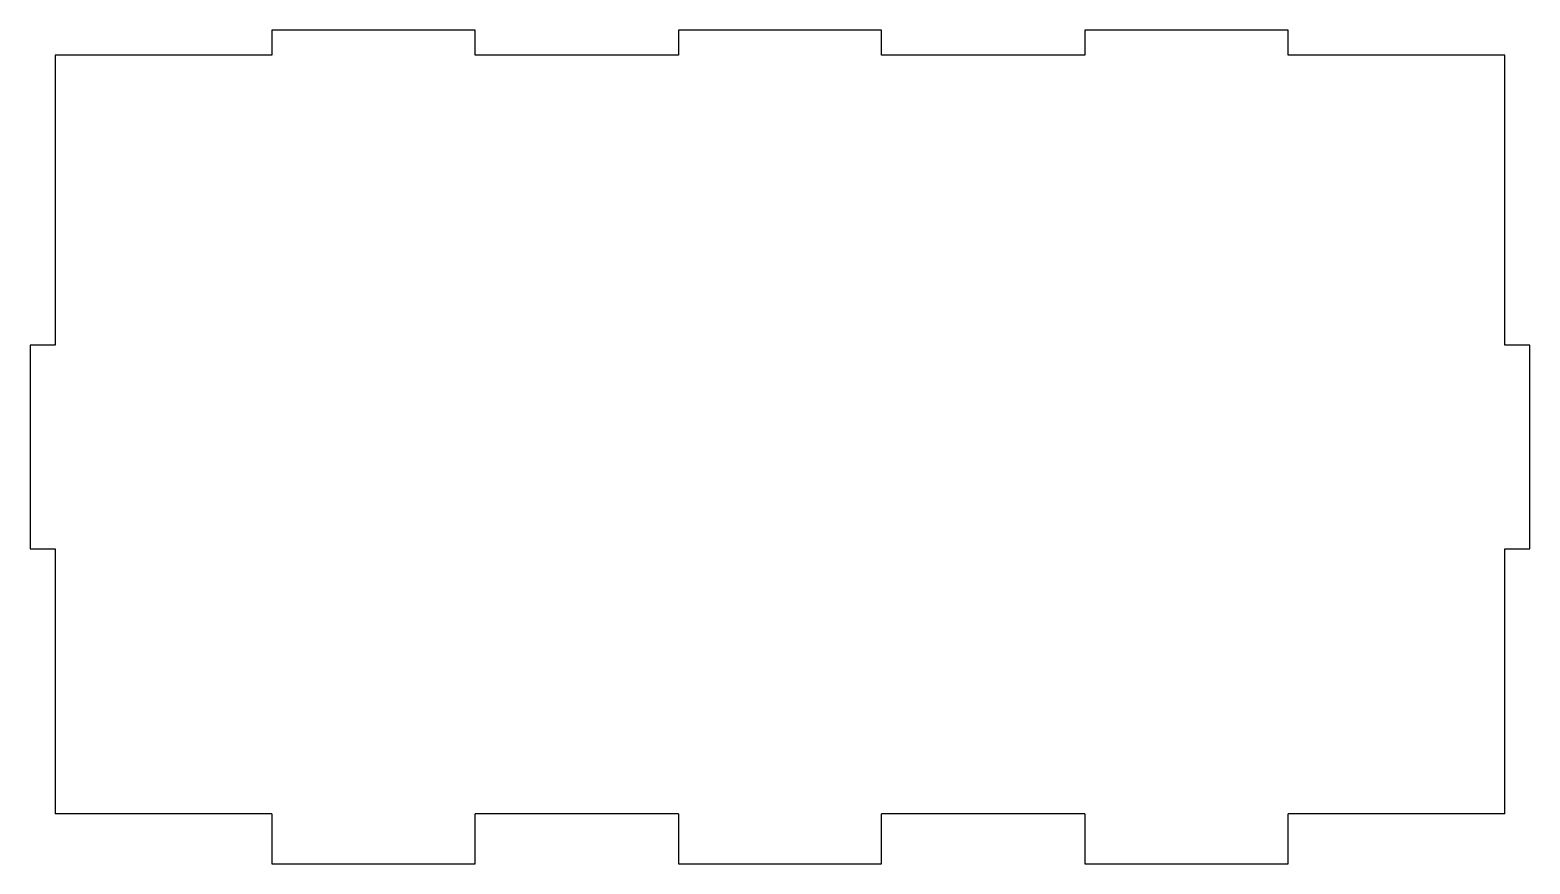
# Model space of a CAD drawing. Header units: millimetres. Extents: x 286 to 466, y 0 to 100.
import ezdxf

# ---------------------------------------------------------------- set-up
doc = ezdxf.new("R2010")
doc.units = ezdxf.units.MM

msp = doc.modelspace()

# ---------------------------------------------------------------- linework, layer by layer
at = {"color": 7, "linetype": 'Continuous', "lineweight": 25}
for p, q in [((315.025, 100), (315.025, 97)), ((339.415, 100), (315.025, 100)), ((339.415, 97), (339.415, 100)), ((363.805, 100), (363.805, 97)), ((388.195, 100), (363.805, 100)), ((388.195, 97), (388.195, 100)), ((412.585, 100), (412.585, 97)), ((436.975, 100), (412.585, 100)), ((436.975, 97), (436.975, 100)), ((315.025, 97), (289, 97)), ((289, 97), (289, 62.195)), ((363.805, 97), (339.415, 97)), ((412.585, 97), (388.195, 97)), ((463, 97), (436.975, 97)), ((463, 62.195), (463, 97)), ((286, 62.195), (286, 37.805)), ((289, 62.195), (286, 62.195)), ((466, 62.195), (463, 62.195)), ((466, 37.805), (466, 62.195)), ((286, 37.805), (289, 37.805)), ((289, 37.805), (289, 6)), ((463, 37.805), (466, 37.805)), ((463, 6), (463, 37.805)), ((315.025, 6), (289, 6)), ((315.025, 6), (315.025, 0)), ((363.805, 6), (339.415, 6)), ((339.415, 0), (339.415, 6)), ((363.805, 6), (363.805, 0)), ((412.585, 6), (388.195, 6)), ((388.195, 0), (388.195, 6)), ((412.585, 6), (412.585, 0)), ((463, 6), (436.975, 6)), ((436.975, 0), (436.975, 6)), ((315.025, 0), (339.415, 0)), ((363.805, 0), (388.195, 0)), ((412.585, 0), (436.975, 0))]:
    msp.add_line(p, q, dxfattribs=at)

doc.saveas('drawing.dxf')
